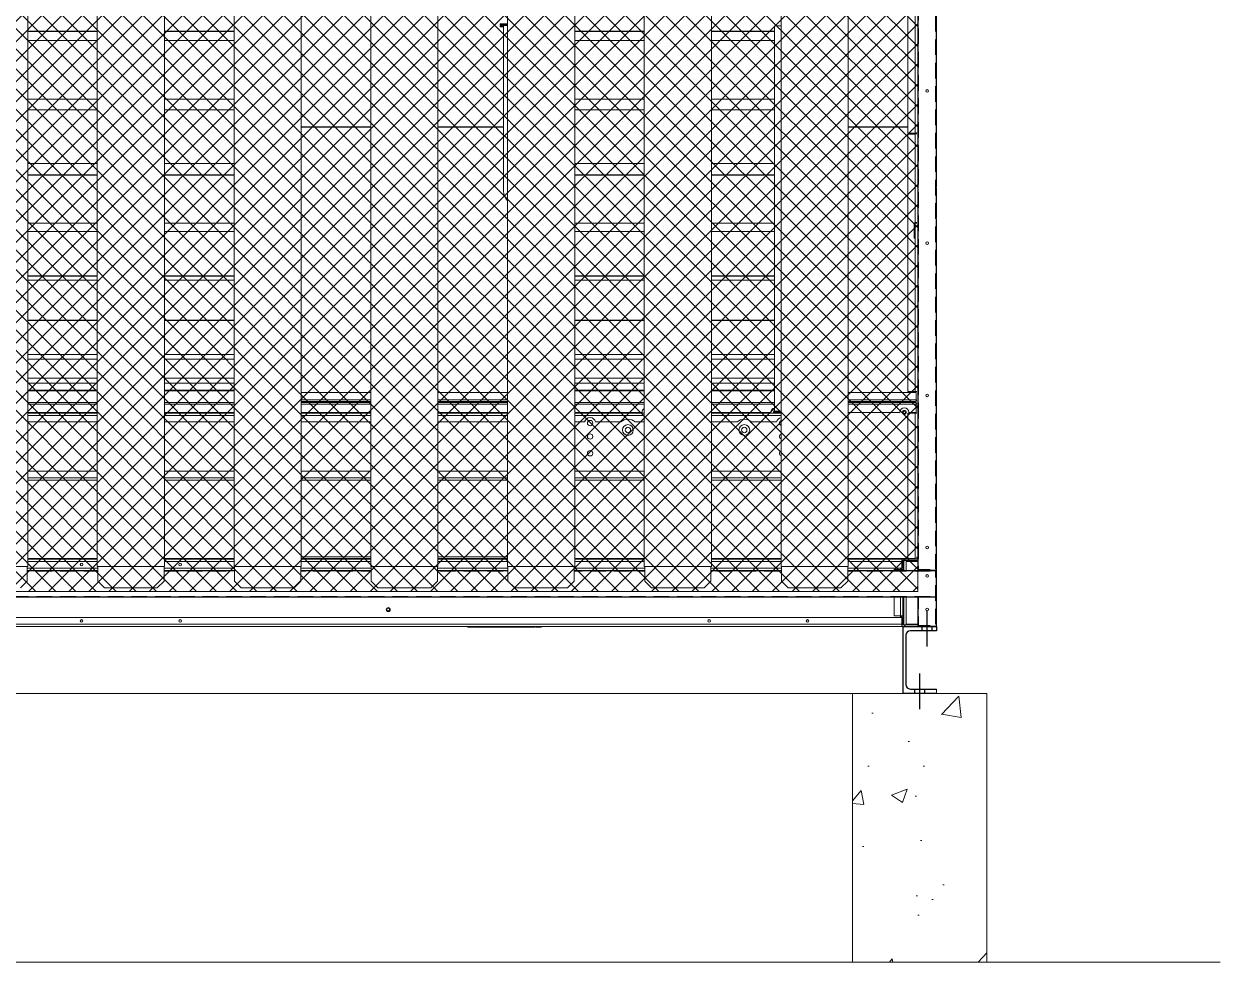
# Model space of a CAD drawing. Header units: millimetres. Extents: x -17070 to 42347, y -291348 to 30072.
# Drawn here: x 33563 to 36236, y 16109 to 18205 of the extents above; entities that cross this region are included whole.
import ezdxf

# ---------------------------------------------------------------- set-up
doc = ezdxf.new("R2010")
doc.units = ezdxf.units.MM
for name, pattern in [('CENTER', [2, 1.25, -0.25, 0.25, -0.25]), ('CENTERX2', [4, 2.5, -0.5, 0.5, -0.5]), ('HIDDEN', [0.375, 0.25, -0.125]), ('HIDDENX2', [0.75, 0.5, -0.25])]:
    doc.linetypes.add(name, pattern=pattern)
for name, color, linetype in [('center', 1, 'CENTER'), ('HIDD', 2, 'HIDDENX2'), ('냉각탑_기초', 23, 'Continuous')]:
    doc.layers.add(name, color=color, linetype=linetype)

# ---------------------------------------------------------------- blocks, each defined once
blk = doc.blocks.new('2')
at = {"lineweight": 5}
h = blk.add_hatch(dxfattribs=at)
h.set_pattern_fill('ANSI37', scale=10)
h.set_pattern_definition([(45, (-1510573.433, -471356), (-22.4506403, 22.4506403), []), (135, (-1510573.433, -471356), (-22.4506403, -22.4506403), [])])
h.paths.add_polyline_path([(35560.2, 16937.4), (35560.2, 19207.4), (32044.2, 19207.4), (32044.2, 16937.4)])
at = {"lineweight": 20}
for p, q in [((35560.2, 19207.4), (35560.2, 16937.4)), ((33571.7, 16993.4), (33571.7, 19166.4)), ((33727.2, 16993.4), (33727.2, 19166.4)), ((33877.2, 16993.4), (33877.2, 19166.4)), ((34032.7, 16993.4), (34032.7, 19166.4)), ((34182.7, 16993.4), (34182.7, 19166.4)), ((34338.2, 16993.4), (34338.2, 19166.4)), ((34488.2, 16993.4), (34488.2, 19166.4)), ((34643.7, 16993.4), (34643.7, 19166.4)), ((34793.7, 16993.4), (34793.7, 19166.4)), ((34949.2, 16993.4), (34949.2, 19166.4)), ((35099.2, 16993.4), (35099.2, 19166.4)), ((35254.7, 16993.4), (35254.7, 19166.4)), ((35404.7, 16993.4), (35404.7, 19166.4)), ((33421.7, 16993.4), (33571.7, 16993.4)), ((33570.7, 16993.4), (33570.7, 16960.4)), ((33727.2, 16993.4), (33877.2, 16993.4)), ((33728.2, 16993.4), (33728.2, 16960.4)), ((33876.2, 16993.4), (33876.2, 16960.4)), ((34032.7, 16993.4), (34182.7, 16993.4)), ((34033.7, 16993.4), (34033.7, 16960.4)), ((34181.7, 16993.4), (34181.7, 16960.4)), ((34338.2, 16993.4), (34488.2, 16993.4)), ((34339.2, 16993.4), (34339.2, 16960.4)), ((34487.2, 16993.4), (34487.2, 16960.4)), ((34643.7, 16993.4), (34793.7, 16993.4)), ((34644.7, 16993.4), (34644.7, 16960.4)), ((34792.7, 16993.4), (34792.7, 16960.4)), ((34949.2, 16993.4), (35099.2, 16993.4)), ((34950.2, 16993.4), (34950.2, 16960.4)), ((35098.2, 16993.4), (35098.2, 16960.4)), ((35254.7, 16993.4), (35404.7, 16993.4)), ((35255.7, 16993.4), (35255.7, 16960.4)), ((35403.7, 16993.4), (35403.7, 16960.4)), ((33570.7, 16960.4), (33555.7, 16945.4)), ((33728.2, 16960.4), (33743.2, 16945.4)), ((33743.2, 16945.4), (33861.2, 16945.4)), ((33876.2, 16960.4), (33861.2, 16945.4)), ((34033.7, 16960.4), (34048.7, 16945.4)), ((34048.7, 16945.4), (34166.7, 16945.4)), ((34181.7, 16960.4), (34166.7, 16945.4)), ((34339.2, 16960.4), (34354.2, 16945.4)), ((34354.2, 16945.4), (34472.2, 16945.4)), ((34487.2, 16960.4), (34472.2, 16945.4)), ((34644.7, 16960.4), (34659.7, 16945.4)), ((34659.7, 16945.4), (34777.7, 16945.4)), ((34792.7, 16960.4), (34777.7, 16945.4)), ((34950.2, 16960.4), (34965.2, 16945.4)), ((34965.2, 16945.4), (35083.2, 16945.4)), ((35098.2, 16960.4), (35083.2, 16945.4)), ((35255.7, 16960.4), (35270.7, 16945.4)), ((35270.7, 16945.4), (35388.7, 16945.4)), ((35403.7, 16960.4), (35388.7, 16945.4)), ((35560.2, 16937.4), (32044.2, 16937.4)), ((35225.2, 16859.4), (35300.2, 16859.4))]:
    blk.add_line(p, q, dxfattribs=at)
at = {"color": 7, "lineweight": 20, "ltscale": 0.215196}
for p, q in [((35538.2, 18477.7), (35538.2, 17961.2)), ((35554.8, 17961.2), (35554.8, 18477.7))]:
    blk.add_line(p, q, dxfattribs=at)
at = {"color": 7, "lineweight": 20, "ltscale": 0.000666667}
for p, q in [((34627.5, 18203.6), (34627.5, 18205.2)), ((34627.5, 18203), (34627.5, 18201.4)), ((34627.5, 18200), (34627.5, 18198.4)), ((35552.2, 17726.4), (35553.8, 17726.4)), ((35239.9, 17339.6), (35239.9, 17338)), ((35555.2, 17009.4), (35555.2, 17011))]:
    blk.add_line(p, q, dxfattribs=at)
at = {"color": 7, "lineweight": 20, "ltscale": 0.0155}
for p, q in [((34643.7, 18205.2), (34627.5, 18205.2)), ((34643.7, 18203.6), (34627.5, 18203.6)), ((34627.5, 18203), (34643.7, 18203)), ((34627.5, 18201.4), (34643.7, 18201.4)), ((35254.7, 18201), (35239.9, 18201)), ((35254.7, 17340.4), (35239.9, 17340.4)), ((35239.9, 17340.1), (35254.7, 17340.1)), ((35254.7, 17339.6), (35239.9, 17339.6)), ((35254.7, 17338), (35239.9, 17338))]:
    blk.add_line(p, q, dxfattribs=at)
at = {"color": 7, "lineweight": 20, "ltscale": 0.000249486}
blk.add_line((34627.5, 18203), (34627.5, 18203.6), dxfattribs=at)
at = {"color": 7, "lineweight": 20, "ltscale": 0.003003}
for p, q in [((34627.5, 18200), (34634.7, 18200)), ((34627.5, 18198.4), (34634.7, 18198.4))]:
    blk.add_line(p, q, dxfattribs=at)
at = {"color": 7, "lineweight": 20, "ltscale": 0.000250031}
blk.add_line((34634.7, 18203), (34634.7, 18203.6), dxfattribs=at)
at = {"color": 7, "lineweight": 20, "ltscale": 0.135185}
blk.add_line((34634.7, 17877), (34634.7, 18201.4), dxfattribs=at)
at = {"color": 7, "lineweight": 20, "ltscale": 0.358583}
blk.add_line((35239.9, 17340.4), (35239.9, 18201), dxfattribs=at)
at = {"color": 7, "lineweight": 20, "ltscale": 0.2225}
for p, q in [((33571.7, 18189.1), (33727.2, 18189.1)), ((33571.7, 18188.5), (33727.2, 18188.5)), ((33877.2, 18189.1), (34032.7, 18189.1)), ((33877.2, 18188.5), (34032.7, 18188.5)), ((34793.7, 18189.1), (34949.2, 18189.1)), ((34793.7, 18188.5), (34949.2, 18188.5)), ((35099.2, 18189.1), (35239.9, 18189.1)), ((35099.2, 18188.5), (35239.9, 18188.5)), ((33571.7, 18168.2), (33727.2, 18168.2)), ((33571.7, 18167.9), (33727.2, 18167.9)), ((33877.2, 18168.2), (34032.7, 18168.2)), ((33877.2, 18167.9), (34032.7, 18167.9)), ((34793.7, 18168.2), (34949.2, 18168.2)), ((34793.7, 18167.9), (34949.2, 18167.9)), ((35099.2, 18168.2), (35239.9, 18168.2)), ((35099.2, 18167.9), (35239.9, 18167.9)), ((33571.7, 18037.4), (33727.2, 18037.4)), ((33571.7, 18036.9), (33727.2, 18036.9)), ((33571.7, 18013.6), (33727.2, 18013.6)), ((33571.7, 18013.3), (33727.2, 18013.3)), ((33877.2, 18037.4), (34032.7, 18037.4)), ((33877.2, 18036.9), (34032.7, 18036.9)), ((33877.2, 18013.6), (34032.7, 18013.6)), ((33877.2, 18013.3), (34032.7, 18013.3)), ((34793.7, 18037.4), (34949.2, 18037.4)), ((34793.7, 18036.9), (34949.2, 18036.9)), ((34793.7, 18013.6), (34949.2, 18013.6)), ((34793.7, 18013.3), (34949.2, 18013.3)), ((35099.2, 18037.4), (35239.9, 18037.4)), ((35099.2, 18036.9), (35239.9, 18036.9)), ((35099.2, 18013.6), (35239.9, 18013.6)), ((35099.2, 18013.3), (35239.9, 18013.3)), ((33571.7, 17893.6), (33727.2, 17893.6)), ((33571.7, 17893.1), (33727.2, 17893.1)), ((33877.2, 17893.6), (34032.7, 17893.6)), ((33877.2, 17893.1), (34032.7, 17893.1)), ((34793.7, 17893.6), (34949.2, 17893.6)), ((34793.7, 17893.1), (34949.2, 17893.1)), ((35099.2, 17893.6), (35239.9, 17893.6)), ((35099.2, 17893.1), (35239.9, 17893.1)), ((33571.7, 17867.9), (33727.2, 17867.9)), ((33571.7, 17867.6), (33727.2, 17867.6)), ((33877.2, 17867.9), (34032.7, 17867.9)), ((33877.2, 17867.6), (34032.7, 17867.6)), ((34793.7, 17867.9), (34949.2, 17867.9)), ((34793.7, 17867.6), (34949.2, 17867.6)), ((35099.2, 17867.9), (35239.9, 17867.9)), ((35099.2, 17867.6), (35239.9, 17867.6)), ((33571.7, 17760.3), (33727.2, 17760.3)), ((33571.7, 17759.8), (33727.2, 17759.8)), ((33877.2, 17760.3), (34032.7, 17760.3)), ((33877.2, 17759.8), (34032.7, 17759.8)), ((34793.7, 17760.3), (34949.2, 17760.3)), ((34793.7, 17759.8), (34949.2, 17759.8)), ((35099.2, 17760.3), (35239.9, 17760.3)), ((35099.2, 17759.8), (35239.9, 17759.8)), ((33571.7, 17741.5), (33727.2, 17741.5)), ((33571.7, 17741.4), (33727.2, 17741.4)), ((33877.2, 17741.5), (34032.7, 17741.5)), ((33877.2, 17741.4), (34032.7, 17741.4)), ((34793.7, 17741.5), (34949.2, 17741.5)), ((34793.7, 17741.4), (34949.2, 17741.4)), ((35099.2, 17741.5), (35239.9, 17741.5)), ((35099.2, 17741.4), (35239.9, 17741.4)), ((33571.7, 17642.3), (33727.2, 17642.3)), ((33571.7, 17641.8), (33727.2, 17641.8)), ((33877.2, 17642.3), (34032.7, 17642.3)), ((33877.2, 17641.8), (34032.7, 17641.8)), ((34793.7, 17642.3), (34949.2, 17642.3)), ((34793.7, 17641.8), (34949.2, 17641.8)), ((35099.2, 17642.3), (35239.9, 17642.3)), ((35099.2, 17641.8), (35239.9, 17641.8)), ((33571.7, 17632.9), (33727.2, 17632.9)), ((33571.7, 17632.8), (33727.2, 17632.8)), ((33877.2, 17632.9), (34032.7, 17632.9)), ((33877.2, 17632.8), (34032.7, 17632.8)), ((34793.7, 17632.9), (34949.2, 17632.9)), ((34793.7, 17632.8), (34949.2, 17632.8)), ((35099.2, 17632.9), (35239.9, 17632.9)), ((35099.2, 17632.8), (35239.9, 17632.8)), ((33571.7, 17543.2), (33727.2, 17543.2)), ((33571.7, 17542.9), (33727.2, 17542.9)), ((33877.2, 17543.2), (34032.7, 17543.2)), ((33877.2, 17542.9), (34032.7, 17542.9)), ((34793.7, 17543.2), (34949.2, 17543.2)), ((34793.7, 17542.9), (34949.2, 17542.9)), ((35099.2, 17543.2), (35239.9, 17543.2)), ((35099.2, 17542.9), (35239.9, 17542.9)), ((33571.7, 17466.7), (33727.2, 17466.7)), ((33571.7, 17466.4), (33727.2, 17466.4)), ((33571.7, 17456.5), (33727.2, 17456.5)), ((33571.7, 17456.4), (33727.2, 17456.4)), ((33877.2, 17466.7), (34032.7, 17466.7)), ((33877.2, 17466.4), (34032.7, 17466.4)), ((33877.2, 17456.5), (34032.7, 17456.5)), ((33877.2, 17456.4), (34032.7, 17456.4)), ((34793.7, 17466.7), (34949.2, 17466.7)), ((34793.7, 17466.4), (34949.2, 17466.4)), ((34793.7, 17456.5), (34949.2, 17456.5)), ((34793.7, 17456.4), (34949.2, 17456.4)), ((35099.2, 17466.7), (35239.9, 17466.7)), ((35099.2, 17466.4), (35239.9, 17466.4)), ((35099.2, 17456.5), (35239.9, 17456.5)), ((35099.2, 17456.4), (35239.9, 17456.4)), ((33571.7, 17414), (33727.2, 17414)), ((33571.7, 17413.8), (33727.2, 17413.8)), ((33571.7, 17403), (33727.2, 17403)), ((33571.7, 17402.9), (33727.2, 17402.9)), ((33877.2, 17414), (34032.7, 17414)), ((33877.2, 17413.8), (34032.7, 17413.8)), ((33877.2, 17403), (34032.7, 17403)), ((33877.2, 17402.9), (34032.7, 17402.9)), ((34793.7, 17414), (34949.2, 17414)), ((34793.7, 17413.8), (34949.2, 17413.8)), ((34793.7, 17403), (34949.2, 17403)), ((34793.7, 17402.9), (34949.2, 17402.9)), ((35099.2, 17414), (35239.9, 17414)), ((35099.2, 17413.8), (35239.9, 17413.8)), ((35099.2, 17403), (35239.9, 17403)), ((35099.2, 17402.9), (35239.9, 17402.9)), ((33571.7, 17387.3), (33727.2, 17387.3)), ((33571.7, 17387.3), (33727.2, 17387.3)), ((33571.7, 17385.9), (33727.2, 17385.9)), ((33877.2, 17387.3), (34032.7, 17387.3)), ((33877.2, 17387.3), (34032.7, 17387.3)), ((33877.2, 17385.9), (34032.7, 17385.9)), ((34793.7, 17387.3), (34949.2, 17387.3)), ((34793.7, 17387.3), (34949.2, 17387.3)), ((34793.7, 17385.9), (34949.2, 17385.9)), ((35099.2, 17387.3), (35239.9, 17387.3)), ((35099.2, 17387.3), (35239.9, 17387.3)), ((35099.2, 17385.9), (35239.9, 17385.9)), ((33571.7, 17359.3), (33727.2, 17359.3)), ((33727.2, 17356), (33571.7, 17356)), ((34032.7, 17359.3), (33877.2, 17359.3)), ((34032.7, 17356), (33877.2, 17356)), ((34793.7, 17359.3), (34949.2, 17359.3)), ((34949.2, 17356), (34793.7, 17356)), ((35239.9, 17359.3), (35099.2, 17359.3)), ((35239.9, 17356), (35099.2, 17356))]:
    blk.add_line(p, q, dxfattribs=at)
at = {"color": 7, "lineweight": 20, "ltscale": 0.20484}
for p, q in [((34338.2, 17975.2), (34182.7, 17975.2)), ((34338.2, 17974.3), (34182.7, 17974.3)), ((34634.7, 17975.2), (34488.2, 17975.2)), ((34634.7, 17974.3), (34488.2, 17974.3))]:
    blk.add_line(p, q, dxfattribs=at)
at = {"color": 7, "lineweight": 20, "ltscale": 0.062042}
for p, q in [((35538.2, 17975.2), (35404.7, 17975.2)), ((35538.2, 17974.3), (35404.7, 17974.3))]:
    blk.add_line(p, q, dxfattribs=at)
at = {"color": 7, "lineweight": 20, "ltscale": 0.006917}
for p, q in [((35538.2, 17961.2), (35554.8, 17961.2)), ((35554.8, 17959), (35538.2, 17959)), ((35538.2, 17383.8), (35554.8, 17383.8)), ((35556.5, 17365.2), (35556.5, 17381.8)), ((35538.2, 17335.4), (35554.8, 17335.4))]:
    blk.add_line(p, q, dxfattribs=at)
at = {"color": 7, "lineweight": 20, "ltscale": 0.239669}
blk.add_line((35538.2, 17959), (35538.2, 17383.8), dxfattribs=at)
at = {"color": 7, "lineweight": 20, "ltscale": 0.000162643}
blk.add_line((35554.8, 17961.2), (35554.8, 17960.8), dxfattribs=at)
at = {"color": 7, "lineweight": 20, "ltscale": 0.000534728}
blk.add_line((35554.8, 17959.5), (35554.8, 17960.8), dxfattribs=at)
at = {"color": 7, "lineweight": 20, "ltscale": 0.001417}
for p, q in [((35558.2, 17959.5), (35554.8, 17959.5)), ((35558.2, 17383.8), (35554.8, 17383.8)), ((35556.5, 17361.8), (35556.5, 17365.2)), ((35556.5, 17359.4), (35556.5, 17356)), ((35554.8, 17335.4), (35558.2, 17335.4))]:
    blk.add_line(p, q, dxfattribs=at)
at = {"color": 7, "lineweight": 20, "ltscale": 0.000212316}
blk.add_line((35554.8, 17959), (35554.8, 17959.5), dxfattribs=at)
at = {"color": 7, "lineweight": 20, "ltscale": 0.082338}
blk.add_line((35554.8, 17761.4), (35554.8, 17959), dxfattribs=at)
at = {"color": 7, "lineweight": 20, "ltscale": 0.000615509}
blk.add_line((35556.2, 17959.5), (35556.2, 17961), dxfattribs=at)
at = {"color": 7, "lineweight": 20, "ltscale": 0.018857}
blk.add_line((34634.7, 17831.7), (34634.7, 17877), dxfattribs=at)
at = {"color": 7, "lineweight": 20, "ltscale": 0.013417}
for p, q in [((35552.2, 17726.4), (35552.2, 17758.6)), ((35553.8, 17726.4), (35553.8, 17758.6))]:
    blk.add_line(p, q, dxfattribs=at)
at = {"color": 7, "lineweight": 20, "ltscale": 0.15666}
blk.add_line((35554.8, 17383.8), (35554.8, 17759.8), dxfattribs=at)
at = {"color": 7, "lineweight": 20, "ltscale": 0.001333}
for p, q in [((35558.2, 17761.4), (35555, 17761.4)), ((35558.2, 17759.8), (35555, 17759.8)), ((35522, 16986.2), (35522, 16989.4)), ((35524, 16989.4), (35524, 16986.2)), ((35522, 16879.4), (35522, 16882.6)), ((35527.2, 16882.6), (35524, 16882.6)), ((35524, 16882.6), (35524, 16879.4))]:
    blk.add_line(p, q, dxfattribs=at)
at = {"color": 7, "lineweight": 20, "ltscale": 0.32425}
blk.add_line((35602.2, 17764.4), (35602.2, 16986.2), dxfattribs=at)
at = {"color": 7, "lineweight": 20, "ltscale": 0.230833}
for p, q in [((34338.2, 17381.8), (34182.7, 17381.8)), ((34643.7, 17381.8), (34488.2, 17381.8)), ((34338.2, 17365.2), (34182.7, 17365.2)), ((34338.2, 17361.8), (34182.7, 17361.8)), ((34338.2, 17359.4), (34182.7, 17359.4)), ((34338.2, 17356), (34182.7, 17356)), ((34643.7, 17365.2), (34488.2, 17365.2)), ((34643.7, 17361.8), (34488.2, 17361.8)), ((34643.7, 17359.4), (34488.2, 17359.4)), ((34643.7, 17356), (34488.2, 17356))]:
    blk.add_line(p, q, dxfattribs=at)
at = {"color": 7, "lineweight": 20, "ltscale": 0.082106}
for p, q in [((35556.5, 17381.8), (35404.7, 17381.8)), ((35556.5, 17365.2), (35404.7, 17365.2)), ((35556.5, 17361.8), (35404.7, 17361.8)), ((35556.5, 17359.4), (35404.7, 17359.4)), ((35556.5, 17356), (35404.7, 17356))]:
    blk.add_line(p, q, dxfattribs=at)
at = {"color": 7, "lineweight": 20, "ltscale": 0.000833333}
for p, q in [((35554.8, 17381.8), (35554.8, 17383.8)), ((35556.2, 17383.8), (35556.2, 17381.8)), ((35558.2, 17383.8), (35556.2, 17383.8)), ((35554.8, 17335.4), (35554.8, 17337.4)), ((34566.7, 16857.4), (34566.7, 16859.4)), ((34706.7, 16857.4), (34706.7, 16859.4))]:
    blk.add_line(p, q, dxfattribs=at)
at = {"color": 7, "lineweight": 20, "ltscale": 0.109084}
blk.add_line((34338.2, 17361.4), (34182.7, 17361.4), dxfattribs=at)
at = {"color": 7, "lineweight": 20, "ltscale": 0.111332}
blk.add_line((34643.7, 17361.4), (34488.2, 17361.4), dxfattribs=at)
at = {"color": 7, "lineweight": 20, "ltscale": 0.070314}
blk.add_line((35528.2, 17361.4), (35404.7, 17361.4), dxfattribs=at)
at = {"color": 7, "lineweight": 20, "ltscale": 0.000999741}
blk.add_line((35528.2, 17361.8), (35528.2, 17359.4), dxfattribs=at)
at = {"color": 7, "lineweight": 20, "ltscale": 0.001}
for p, q in [((35554.8, 17359.4), (35554.8, 17361.8)), ((35556.2, 17361.8), (35556.2, 17359.4))]:
    blk.add_line(p, q, dxfattribs=at)
at = {"color": 7, "lineweight": 20, "ltscale": 0.000708333}
for p, q in [((35558.2, 17364.7), (35556.5, 17364.7)), ((35558.2, 17363.8), (35556.5, 17363.8)), ((35556.5, 17357.4), (35558.2, 17357.4)), ((35556.5, 17356.5), (35558.2, 17356.5))]:
    blk.add_line(p, q, dxfattribs=at)
at = {"color": 7, "lineweight": 20, "ltscale": 0.000415173}
blk.add_line((35557.2, 17358.4), (35556.5, 17357.7), dxfattribs=at)
at = {"color": 7, "lineweight": 20, "ltscale": 0.00775}
blk.add_line((35556.5, 17337.4), (35556.5, 17356), dxfattribs=at)
at = {"color": 7, "lineweight": 20, "ltscale": 0.111667}
for p, q in [((33727.2, 17337.4), (33571.7, 17337.4)), ((34032.7, 17337.4), (33877.2, 17337.4)), ((34338.2, 17337.4), (34182.7, 17337.4)), ((34643.7, 17337.4), (34488.2, 17337.4)), ((34944.2, 17337.4), (34793.7, 17337.4)), ((35232.2, 17337.4), (35099.2, 17337.4)), ((35254.7, 17337.4), (35252.2, 17337.4)), ((35520.2, 17337.4), (35404.7, 17337.4))]:
    blk.add_line(p, q, dxfattribs=at)
at = {"color": 7, "lineweight": 20}
for p, q in [((33571.7, 17336), (33727.2, 17336)), ((33571.7, 17330.8), (33727.2, 17330.8)), ((33877.2, 17336), (34032.7, 17336)), ((33877.2, 17330.8), (34032.7, 17330.8)), ((34182.7, 17336), (34338.2, 17336)), ((34182.7, 17330.8), (34338.2, 17330.8)), ((34488.2, 17336), (34643.7, 17336)), ((34488.2, 17330.8), (34643.7, 17330.8)), ((34793.7, 17336), (34949.2, 17336)), ((34793.7, 17330.8), (34949.2, 17330.8)), ((35099.2, 17336), (35254.7, 17336)), ((35099.2, 17330.8), (35254.7, 17330.8)), ((33571.7, 17316), (33727.2, 17316)), ((33877.2, 17316), (34032.7, 17316)), ((34182.7, 17316), (34338.2, 17316)), ((34488.2, 17316), (34643.7, 17316)), ((34793.7, 17316), (34816, 17316)), ((33571.7, 17206), (33727.2, 17206)), ((33727.2, 17191.2), (33571.7, 17191.2)), ((33727.2, 17186), (33571.7, 17186)), ((33877.2, 17206), (34032.7, 17206)), ((34032.7, 17191.2), (33877.2, 17191.2)), ((34032.7, 17186), (33877.2, 17186)), ((34182.7, 17206), (34338.2, 17206)), ((34338.2, 17191.2), (34182.7, 17191.2)), ((34338.2, 17186), (34182.7, 17186)), ((34488.2, 17206), (34643.7, 17206)), ((34643.7, 17191.2), (34488.2, 17191.2)), ((34643.7, 17186), (34488.2, 17186)), ((34793.7, 17206), (34949.2, 17206)), ((34949.2, 17191.2), (34793.7, 17191.2)), ((34949.2, 17186), (34793.7, 17186)), ((35099.2, 17206), (35254.7, 17206)), ((35254.7, 17191.2), (35099.2, 17191.2)), ((35254.7, 17186), (35099.2, 17186)), ((33571.7, 17011), (33727.2, 17011)), ((33727.2, 17009.4), (33571.7, 17009.4)), ((33727.2, 17004.2), (33571.7, 17004.2)), ((33877.2, 17011), (34032.7, 17011)), ((33877.2, 17009.4), (34032.7, 17009.4)), ((34032.7, 17009.4), (33877.2, 17009.4)), ((34032.7, 17004.2), (33877.2, 17004.2)), ((34182.7, 17011), (34338.2, 17011)), ((34182.7, 17009.4), (34338.2, 17009.4)), ((34338.2, 17004.2), (34182.7, 17004.2)), ((34488.2, 17011), (34643.7, 17011)), ((34488.2, 17009.4), (34643.7, 17009.4)), ((34643.7, 17009.4), (34488.2, 17009.4)), ((34643.7, 17004.2), (34488.2, 17004.2)), ((34793.7, 17011), (34949.2, 17011)), ((34793.7, 17009.4), (34949.2, 17009.4)), ((34949.2, 17004.2), (34793.7, 17004.2)), ((35099.2, 17011), (35254.7, 17011)), ((35254.7, 17009.4), (35099.2, 17009.4)), ((35254.7, 17004.2), (35099.2, 17004.2)), ((35404.7, 17011), (35555.2, 17011)), ((35404.7, 17009.4), (35534.4, 17009.4)), ((35524.6, 17009.4), (35404.7, 17009.4)), ((35524.6, 17004.2), (35404.7, 17004.2)), ((33570.7, 16989.4), (33728.2, 16989.4)), ((33876.2, 16989.4), (34033.7, 16989.4)), ((34181.7, 16989.4), (34339.2, 16989.4)), ((34487.2, 16989.4), (34644.7, 16989.4)), ((34792.7, 16989.4), (34950.2, 16989.4)), ((35098.2, 16989.4), (35255.7, 16989.4)), ((35403.7, 16989.4), (35524.6, 16989.4)), ((35524.6, 16879.4), (32079.8, 16879.4)), ((32079.8, 16864.6), (35524.6, 16864.6)), ((32079.8, 16859.4), (35524.6, 16859.4))]:
    blk.add_line(p, q, dxfattribs=at)
at = {"color": 7, "lineweight": 20, "ltscale": 0.000128262}
blk.add_line((35239.9, 17340.4), (35239.9, 17340.1), dxfattribs=at)
at = {"color": 7, "lineweight": 20, "ltscale": 0.134725}
blk.add_line((35538.2, 17012.1), (35538.2, 17335.4), dxfattribs=at)
at = {"color": 7, "lineweight": 20, "ltscale": 0.006792}
blk.add_line((35556.5, 17337.4), (35540.2, 17337.4), dxfattribs=at)
at = {"color": 7, "lineweight": 20, "ltscale": 0.135166}
blk.add_line((35554.8, 17335.4), (35554.8, 17011), dxfattribs=at)
at = {"color": 7, "lineweight": 20, "ltscale": 0.000833334}
blk.add_line((35556.2, 17337.4), (35556.2, 17335.4), dxfattribs=at)
at = {"color": 7, "lineweight": 20, "ltscale": 0.000128159}
blk.add_line((35557.9, 17335.4), (35558.2, 17335.4), dxfattribs=at)
at = {"color": 7, "lineweight": 20, "ltscale": 0.023491}
for p, q in [((34840.5, 17316), (34896.9, 17316)), ((35188.6, 17316), (35245, 17316))]:
    blk.add_line(p, q, dxfattribs=at)
at = {"color": 7, "lineweight": 20, "ltscale": 0.040938}
for p, q in [((34928.6, 17316), (34949.2, 17316)), ((35099.2, 17316), (35156.9, 17316))]:
    blk.add_line(p, q, dxfattribs=at)
at = {"color": 7, "lineweight": 20, "ltscale": 1.02319e-05}
blk.add_line((34567.4, 17186), (34567.5, 17186), dxfattribs=at)
at = {"color": 7, "lineweight": 20, "ltscale": 1.03489e-05}
blk.add_line((34577.6, 17186), (34577.6, 17186), dxfattribs=at)
at = {"color": 7, "lineweight": 20, "ltscale": 0.002167}
for p, q in [((35524.6, 17009.4), (35524.6, 17004.2)), ((35522, 16986.2), (35527.2, 16986.2)), ((35522, 16882.6), (35527.2, 16882.6)), ((35524.6, 16859.4), (35524.6, 16864.6))]:
    blk.add_line(p, q, dxfattribs=at)
at = {"color": 7, "lineweight": 20, "ltscale": 0.001083}
for p, q in [((35527.2, 17006.2), (35524.6, 17006.2)), ((35527.2, 17004.4), (35524.6, 17004.4)), ((35527.2, 16864.4), (35524.6, 16864.4)), ((35527.2, 16862.6), (35524.6, 16862.6))]:
    blk.add_line(p, q, dxfattribs=at)
at = {"color": 7, "lineweight": 20, "ltscale": 0.006167}
for p, q in [((35524.6, 16989.4), (35524.6, 17004.2)), ((35522, 16986.2), (35507.2, 16986.2)), ((35507.2, 16882.6), (35522, 16882.6)), ((35524.6, 16864.6), (35524.6, 16879.4))]:
    blk.add_line(p, q, dxfattribs=at)
at = {"color": 7, "lineweight": 20, "ltscale": 0.00075}
for p, q in [((35527.2, 17004.4), (35527.2, 17006.2)), ((35527.2, 17004.4), (35527.2, 17006.2)), ((35527.2, 17004.4), (35527.2, 17006.2)), ((35534.4, 17004.4), (35534.4, 17006.2)), ((35534.4, 17004.4), (35534.4, 17006.2)), ((35527.2, 16864.4), (35527.2, 16862.6)), ((35527.2, 16864.4), (35527.2, 16862.6)), ((35534.4, 16864.4), (35534.4, 16862.6)), ((35534.4, 16864.4), (35534.4, 16862.6))]:
    blk.add_line(p, q, dxfattribs=at)
at = {"color": 7, "lineweight": 20, "ltscale": 0.007583}
for p, q in [((35527.2, 16986.2), (35527.2, 17004.4)), ((35527.2, 16864.4), (35527.2, 16882.6))]:
    blk.add_line(p, q, dxfattribs=at)
at = {"color": 7, "lineweight": 20, "ltscale": 0.058167}
for p, q in [((35529.2, 17004.2), (35529.2, 16984.4)), ((35529.2, 16924.4), (35529.2, 16864.6))]:
    blk.add_line(p, q, dxfattribs=at)
at = {"color": 7, "lineweight": 20, "ltscale": 0.000699693}
blk.add_line((35530.1, 17007.1), (35531.5, 17006.2), dxfattribs=at)
at = {"color": 7, "lineweight": 20, "ltscale": 0.001532}
for p, q in [((35530.7, 17006.2), (35534.4, 17006.2)), ((35530.7, 16862.6), (35534.4, 16862.6))]:
    blk.add_line(p, q, dxfattribs=at)
at = {"color": 7, "lineweight": 20, "ltscale": 0.026917}
for p, q in [((35560.2, 17009.4), (35534.4, 17009.4)), ((35534.4, 17006.2), (35560.2, 17006.2)), ((35534.4, 16862.6), (35560.2, 16862.6)), ((35599, 16859.4), (35534.4, 16859.4))]:
    blk.add_line(p, q, dxfattribs=at)
at = {"color": 7, "lineweight": 20, "ltscale": 0.02775}
for p, q in [((35560.2, 17004.4), (35534.4, 17004.4)), ((35534.4, 16864.4), (35560.2, 16864.4))]:
    blk.add_line(p, q, dxfattribs=at)
at = {"color": 7, "lineweight": 20, "ltscale": 0.058333}
for p, q in [((35534.4, 17004.4), (35534.4, 16984.4)), ((35534.4, 16924.4), (35534.4, 16864.4))]:
    blk.add_line(p, q, dxfattribs=at)
at = {"color": 7, "lineweight": 20, "ltscale": 0.00075073}
for p, q in [((35554.8, 17006.2), (35554.8, 17004.4)), ((35558.2, 17006.2), (35558.2, 17004.4))]:
    blk.add_line(p, q, dxfattribs=at)
at = {"color": 7, "lineweight": 20, "ltscale": 0.002236}
blk.add_line((35558.2, 17014.8), (35558.2, 17009.4), dxfattribs=at)
at = {"color": 7, "lineweight": 20, "ltscale": 2.97138e-06}
for p, q in [((35558.2, 17011), (35558.2, 17011)), ((35558.2, 17006), (35558.2, 17006))]:
    blk.add_line(p, q, dxfattribs=at)
at = {"color": 7, "lineweight": 20, "ltscale": 0.001131}
blk.add_line((35558.9, 17013.1), (35560.2, 17013.1), dxfattribs=at)
at = {"color": 7, "lineweight": 20, "ltscale": 0.000414935}
blk.add_line((35559.2, 17012.4), (35559.9, 17013.1), dxfattribs=at)
at = {"color": 7, "lineweight": 20, "ltscale": 0.000958698}
blk.add_line((35560.2, 17009.4), (35560.2, 17011.7), dxfattribs=at)
at = {"color": 7, "lineweight": 20, "ltscale": 0.000749999}
blk.add_line((35560.2, 17004.4), (35560.2, 17006.2), dxfattribs=at)
at = {"color": 7, "lineweight": 20, "ltscale": 0.043167}
for p, q in [((35507.2, 16986.2), (35507.2, 16984.4)), ((35522, 16984.4), (35522, 16986.2)), ((35527.2, 16984.4), (35527.2, 16986.2)), ((35507.2, 16924.4), (35507.2, 16882.6)), ((35522, 16882.6), (35522, 16924.4)), ((35527.2, 16882.6), (35527.2, 16924.4))]:
    blk.add_line(p, q, dxfattribs=at)
at = {"color": 7, "lineweight": 20, "ltscale": 0.000167165}
blk.add_line((35527.2, 16986.2), (35526.8, 16986.2), dxfattribs=at)
at = {"color": 0, "lineweight": 20}
for p, q in [((35602.2, 16986.2), (35602.2, 16859.4)), ((35602.2, 16859.4), (35600.2, 16859.4))]:
    blk.add_line(p, q, dxfattribs=at)
at = {"color": 1, "linetype": 'CENTERX2', "ltscale": 50}
for p, q in [((35581.2, 16814.4), (35581.2, 16894.4)), ((35564.7, 16674.4), (35564.7, 16754.4))]:
    blk.add_line(p, q, dxfattribs=at)
at = {"color": 7, "lineweight": 20, "ltscale": 0.000832552}
blk.add_line((35527.2, 16881.4), (35529.2, 16881.4), dxfattribs=at)
at = {"color": 7, "lineweight": 20, "ltscale": 0.027746}
blk.add_line((35560.2, 16864.4), (35534.4, 16864.4), dxfattribs=at)
at = {"color": 7, "lineweight": 20, "ltscale": 0.000666668}
blk.add_line((35556.5, 16864.4), (35556.5, 16862.8), dxfattribs=at)
at = {"color": 7, "lineweight": 20, "ltscale": 0.000750001}
blk.add_line((35558.2, 16862.6), (35558.2, 16864.4), dxfattribs=at)
at = {"color": 7, "lineweight": 20, "ltscale": 0.0006674}
blk.add_line((35560.2, 16862.8), (35560.2, 16864.4), dxfattribs=at)
at = {"color": 7, "lineweight": 20, "ltscale": 0.280701}
for p, q in [((32080.4, 16859.4), (35220, 16859.4)), ((35254.2, 16859.4), (32344.2, 16859.4)), ((35296.8, 16859.4), (35261.6, 16859.4)), ((35296.8, 16859.4), (35261.6, 16859.4))]:
    blk.add_line(p, q, dxfattribs=at)
at = {"color": 7, "lineweight": 20, "ltscale": 2.15275e-06}
blk.add_line((34549.7, 16859.4), (34549.7, 16859.4), dxfattribs=at)
at = {"color": 7, "lineweight": 20, "ltscale": 0.004833}
for p, q in [((34566.7, 16857.4), (34555.1, 16857.4)), ((34706.7, 16857.4), (34718.3, 16857.4))]:
    blk.add_line(p, q, dxfattribs=at)
at = {"color": 7, "lineweight": 20, "ltscale": 0.000834981}
for p, q in [((34568.7, 16857.4), (34568.7, 16859.4)), ((34704.7, 16857.4), (34704.7, 16859.4))]:
    blk.add_line(p, q, dxfattribs=at)
at = {"color": 7, "lineweight": 20, "ltscale": 0.056667}
blk.add_line((34568.7, 16857.4), (34704.7, 16857.4), dxfattribs=at)
at = {"color": 7, "lineweight": 20, "ltscale": 7.17165e-06}
blk.add_line((34657.1, 16859.4), (34657.1, 16859.4), dxfattribs=at)
at = {"color": 7, "lineweight": 20, "ltscale": 7.33296e-06}
blk.add_line((34667.9, 16859.4), (34668, 16859.4), dxfattribs=at)
at = {"color": 7, "lineweight": 20, "ltscale": 0.004083}
blk.add_line((35524.6, 16859.4), (35534.4, 16859.4), dxfattribs=at)
at = {"color": 7, "lineweight": 20, "ltscale": 0.000967077}
blk.add_line((35527.2, 16862.8), (35529.5, 16862.8), dxfattribs=at)
at = {"color": 7, "lineweight": 25, "ltscale": 0.125}
for p, q in [((35527.2, 16859.4), (35602.2, 16859.4)), ((35602.2, 16709.4), (35527.2, 16709.4))]:
    blk.add_line(p, q, dxfattribs=at)
at = {"ltscale": 25}
blk.add_line((35527.2, 16859.4), (35527.2, 16709.4), dxfattribs=at)
at = {"color": 7, "lineweight": 20, "ltscale": 0.000699695}
blk.add_line((35530.1, 16861.6), (35531.5, 16862.6), dxfattribs=at)
at = {"color": 7, "lineweight": 25, "ltscale": 0.091667}
blk.add_line((35533.7, 16839.4), (35533.7, 16729.4), dxfattribs=at)
at = {"color": 7, "lineweight": 20, "ltscale": 0.009208}
blk.add_line((35534.4, 16862.8), (35556.5, 16862.8), dxfattribs=at)
at = {"color": 7, "lineweight": 25, "ltscale": 0.05125}
for p, q in [((35602.2, 16849.4), (35543.7, 16849.4)), ((35543.7, 16719.4), (35602.2, 16719.4))]:
    blk.add_line(p, q, dxfattribs=at)
at = {"color": 7, "lineweight": 20, "ltscale": 8.33333e-05}
blk.add_line((35556.5, 16862.6), (35556.5, 16862.8), dxfattribs=at)
for p, q in [((35570.2, 16849.4), (35570.2, 16859.4)), ((35592.2, 16849.4), (35592.2, 16859.4)), ((35553.7, 16709.4), (35553.7, 16719.4)), ((35575.7, 16709.4), (35575.7, 16719.4))]:
    blk.add_line(p, q)
at = {"color": 7, "lineweight": 20, "ltscale": 0.000500136}
blk.add_line((35600.2, 16859.4), (35599, 16859.4), dxfattribs=at)
at = {"color": 7, "lineweight": 20, "ltscale": 5.85132e-05}
blk.add_line((35600.2, 16859.5), (35600.2, 16859.4), dxfattribs=at)
at = {"color": 7, "lineweight": 25, "ltscale": 0.008333}
blk.add_line((35602.2, 16859.4), (35602.2, 16849.4), dxfattribs=at)
at = {"lineweight": 5}
blk.add_line((32077.2, 16709.4), (35527.2, 16709.4), dxfattribs=at)
at = {"color": 7, "lineweight": 15, "ltscale": 0.0625}
blk.add_line((35602.2, 16719.4), (35602.2, 16709.4), dxfattribs=at)
at = {"color": 0, "lineweight": 20}
for points in [[(34338.2, 17014.4), (34182.7, 17014.4)], [(34643.7, 17014.4), (34488.2, 17014.4)]]:
    blk.add_lwpolyline(points, dxfattribs=at)
at = {"color": 7, "lineweight": 20}
for centre, radius in [((35581.2, 18055.4), 3), ((35581.2, 17715.4), 3), ((35581.2, 17375.4), 3), ((34828.2, 17313.5), 6), ((35530.2, 17337.4), 4.5), ((35530.2, 17337.4), 3), ((34912.7, 17298), 12), ((34912.7, 17298), 6), ((35172.7, 17298), 12), ((35172.7, 17298), 6), ((34828.2, 17283.5), 6), ((34828.2, 17246), 6), ((35581.2, 17035.4), 3), ((33692.2, 16997.4), 3), ((33912.2, 16997.4), 3), ((35581.2, 16971.9), 3), ((34377.2, 16896.9), 4.5), ((34377.2, 16896.9), 3), ((35581.2, 16896.9), 3), ((33692.2, 16871.4), 3), ((33912.2, 16871.4), 3), ((35094.2, 16871.4), 3), ((35314.2, 16871.4), 3)]:
    blk.add_circle(centre, radius, dxfattribs=at)
for centre, radius, start, end in [((34664.7, 17831.7), 30, 180, 225.5515), ((35555, 17758.6), 2.8, 90, 180), ((35555, 17758.6), 1.2, 90, 180), ((34954.2, 17337.4), 10, 119.9975, 180), ((35242.2, 17337.4), 10, 103.2985, 180), ((35530.2, 17337.4), 10, 0, 180), ((35554.8, 17356), 3.4, 24.3158, 60.0073), ((34828.2, 17313.5), 12.5, 11.537, 168.463), ((34912.7, 17298), 24, 48.5904, 131.4096), ((35172.7, 17298), 24, 48.5904, 131.4096), ((35242.2, 17337.4), 4.5, 120.7328, 198.1247), ((35242.2, 17337.4), 3, 140.0565, 207.8181), ((35242.2, 17337.4), 3, 116.1063, 132.8335), ((35242.2, 17337.4), 3, 47.1666, 63.8937), ((35242.2, 17337.4), 3, 332.1843, 11.537), ((35257.2, 17313.5), 12.5, 101.5368, 168.463), ((35242.2, 17337.4), 4.5, 29.2676, 36.7734), ((35242.2, 17337.4), 4.5, 341.8738, 7.6623), ((35257.2, 17313.5), 6, 114.624, 245.376), ((35242.2, 17337.4), 10, 12.709, 15.628), ((35242.2, 17337.4), 10, 0, 3.4398), ((35257.2, 17283.5), 6, 114.624, 245.376), ((35257.2, 17246), 6, 114.624, 245.376), ((34803, 17191.2), 5.2, 270, 270.2588), ((35533.2, 17003.4), 4.5, 144.9639, 207.2553), ((35534.4, 17004.2), 5.2, 90, 180), ((35533.2, 17003.4), 4.5, 12.8396, 38.5076), ((35533.2, 17003.4), 10, 49.4646, 60), ((35533.2, 17003.4), 10, 5.7392, 16.2602), ((35561.6, 17014.8), 3.4, 180, 245.6843), ((35534.4, 16864.6), 5.2, 180, 270), ((34344.9, 16864.6), 5.2, 269.7408, 270), ((34409.5, 16864.6), 5.2, 270, 270.2592), ((34555.1, 16860.8), 3.4, 204.2426, 270), ((34555.1, 16860.8), 1.4, 267.8184, 270), ((34718.3, 16860.8), 3.4, 270, 335.7574), ((34718.3, 16860.8), 1.4, 270, 272.1991), ((35562.3, 16862.8), 2.04, 180.007, 185.628), ((35563.6, 16862.8), 3.4, 180, 183.3723), ((35563.6, 16862.8), 3.4, 269.0859, 270)]:
    blk.add_arc(centre, radius, start, end, dxfattribs=at)
at = {"color": 7, "lineweight": 25}
for centre, start, end in [((35543.7, 16839.4), 90, 180), ((35543.7, 16729.4), 180, 270)]:
    blk.add_arc(centre, 10, start, end, dxfattribs=at)
at = {"color": 7, "lineweight": 20}
for centre, major_axis, ratio, start_param, end_param in [((35554.8, 17963), (3.4, 0), 0.642788, 4.712389, 6.269973), ((35554.8, 17011), (-3.4, 0), 0.999969, 3.141593, 3.157552)]:
    blk.add_ellipse(centre, major_axis=major_axis, ratio=ratio, start_param=start_param, end_param=end_param, dxfattribs=at)
for points in [[(35530.7, 17006.2), (35530.2, 17005.8), (35529.8, 17005.5), (35529.5, 17005.1), (35529.3, 17004.7), (35529.2, 17004.3), (35529.2, 17004.3), (35529.2, 17004.2), (35529.2, 17004.2)], [(35530.7, 16862.6), (35530.2, 16862.9), (35529.8, 16863.3), (35529.5, 16863.7), (35529.3, 16864.1), (35529.2, 16864.5), (35529.2, 16864.5), (35529.2, 16864.6), (35529.2, 16864.6)]]:
    blk.add_open_spline(points, degree=5, knots=[0, 0, 0, 0, 0, 0, 6.96855, 6.96855, 6.96855, 7.688136, 7.688136, 7.688136, 7.688136, 7.688136, 7.688136], dxfattribs=at)
blk.add_open_spline([(35558.9, 17013.1), (35558.7, 17013.4), (35558.4, 17013.8), (35558.3, 17014.1), (35558.2, 17014.5), (35558.2, 17014.8)], degree=5, dxfattribs=at)
at = {"layer": 'center', "lineweight": 20}
for p, q in [((35560.2, 20459.4), (35560.2, 16984.4)), ((35602.2, 20459.4), (35602.2, 16859.4)), ((33728.2, 16984.4), (33570.7, 16984.4)), ((34033.7, 16984.4), (33876.2, 16984.4)), ((34339.2, 16984.4), (34181.7, 16984.4)), ((34644.7, 16984.4), (34487.2, 16984.4)), ((34950.2, 16984.4), (34792.7, 16984.4)), ((35255.7, 16984.4), (35098.2, 16984.4)), ((35602.2, 16984.4), (35403.7, 16984.4)), ((35602.2, 16924.4), (32002.2, 16924.4)), ((35560.2, 16924.4), (35560.2, 16859.4)), ((35602.2, 16859.4), (35560.2, 16859.4))]:
    blk.add_line(p, q, dxfattribs=at)
at = {"layer": 'HIDD', "linetype": 'HIDDEN', "lineweight": 20}
for p, q in [((35600.2, 20457.4), (35600.2, 16986.4)), ((35562.2, 19578.6), (35562.2, 16986.4)), ((33728.2, 16982.4), (33570.7, 16982.4)), ((34033.7, 16982.4), (33876.2, 16982.4)), ((34339.2, 16982.4), (34181.7, 16982.4)), ((34644.7, 16982.4), (34487.2, 16982.4)), ((34950.2, 16982.4), (34792.7, 16982.4)), ((35255.7, 16982.4), (35098.2, 16982.4)), ((35600.2, 16982.4), (35403.7, 16982.4)), ((35600.2, 16986.4), (35562.2, 16986.4)), ((35600.2, 16982.4), (35600.2, 16859.4)), ((35600.2, 16926.4), (32002.2, 16926.4)), ((35562.2, 16924.4), (35562.2, 16861.4)), ((35600.2, 16861.4), (35562.2, 16861.4))]:
    blk.add_line(p, q, dxfattribs=at)

msp = doc.modelspace()

# ---------------------------------------------------------------- hatches: boundary and pattern name
at = {"layer": '냉각탑_기초', "lineweight": 20, "ltscale": 30}
h = msp.add_hatch(dxfattribs=at)
h.set_pattern_fill('AR-CONC', color=256, scale=50, style=0)
h.set_pattern_definition([(50, (18656.2, 168.08), (358.63, -31.376), [37.5, -412.5]), (355, (18656.2, 168.08), (-69.3757, 376.096), [30, -330]), (100.4514, (18686.1, 165.46), (289.2547, 344.72), [31.87, -350.571]), (46.1842, (18656.2, 268.08), (533.6205, -82.7595), [56.25, -618.75]), (96.6356, (18700.67, 261.2), (467.331, 487.059), [47.805, -525.856]), (351.1842, (18656.2, 268.1), (467.331, 487.059), [45, -495]), (21, (18706.2, 243.08), (298.4535, -201.3094), [37.5, -412.5]), (326, (18706.2, 243.08), (121.6577, 362.575), [30, -330]), (71.4514, (18731.07, 226.3), (420.1113, 161.265), [31.87, -350.571]), (37.5, (18656.2, 168.08), (6.0799, 166.4469), [0, -326, 0, -335, 0, -331.25]), (7.5, (18656.2, 168.08), (131.5348, 197.2059), [0, -191, 0, -318.5, 0, -126.25]), (327.5, (18544.7, 168.08), (266.9112, -11.2774), [0, -125, 0, -390, 0, -517.5]), (317.5, (18494.7, 168.08), (291.593, 50.0525), [0, -162.5, 0, -259, 0, -367.5])])
h.paths.add_polyline_path([(35414.7, 16709.4), (35714.7, 16709.4), (35714.7, 16109.4), (35414.7, 16109.4)])

# ---------------------------------------------------------------- linework, layer by layer
msp.add_line((31477.6, 16109.4), (36235.7, 16109.4), dxfattribs=at)
msp.add_lwpolyline([(35714.7, 16109.4), (35714.7, 16709.4), (35414.7, 16709.4), (35414.7, 16109.4)], dxfattribs=at)

# ---------------------------------------------------------------- block references
msp.add_blockref('2', (0, 0))

doc.saveas('drawing.dxf')
